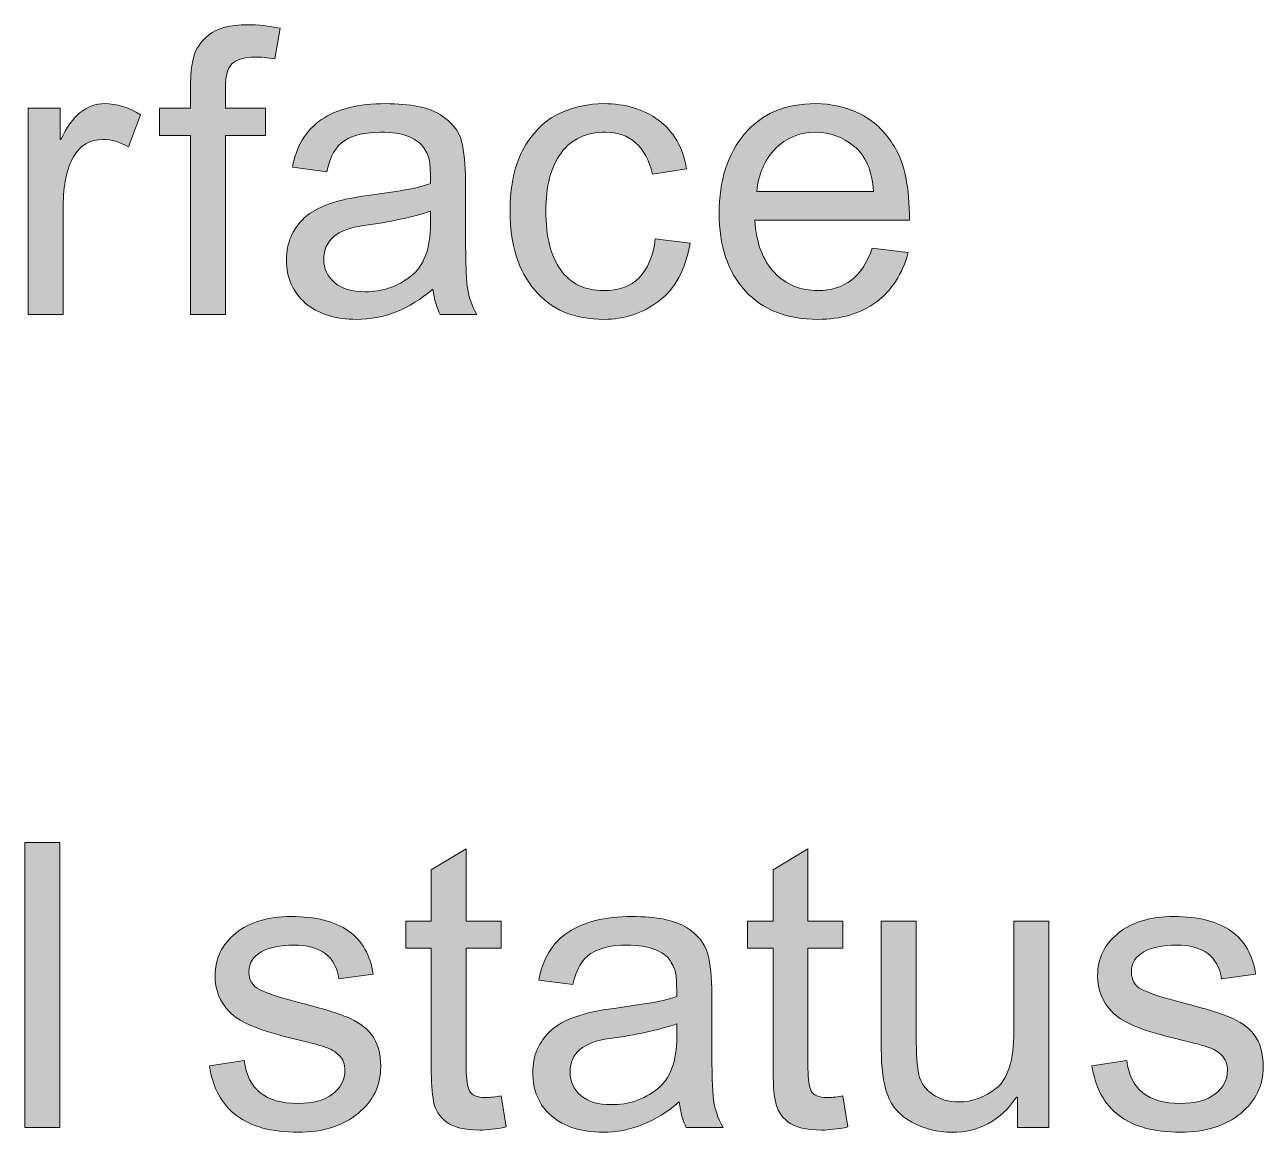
# Model space of a CAD drawing. Header units: inches. Extents: x -20 to 181, y -159 to -38.
# Drawn here: x 155.95 to 164.73, y -54.12 to -46.26 of the extents above; entities that cross this region are included whole.
import ezdxf

# ---------------------------------------------------------------- set-up
doc = ezdxf.new("R2010")
doc.units = ezdxf.units.IN
doc.header["$MEASUREMENT"] = 0
doc.layers.add('TEXT_GERMAN', color=7, linetype='Continuous')

# ---------------------------------------------------------------- blocks, each defined once
blk = doc.blocks.new('block 122')
at = {"layer": 'TEXT_GERMAN', "true_color": 0xffffff}
h = blk.add_hatch(color=7, dxfattribs=at)
h.dxf.hatch_style = 2
edge = h.paths.add_edge_path()
edge.add_spline(control_points=[(157.7588, -46.2866), (157.7588, -46.2866), (157.7216, -46.5043), (157.7216, -46.5043), (157.672, -46.4952), (157.6235, -46.4905), (157.5756, -46.4905), (157.516, -46.4905), (157.467, -46.5031), (157.4288, -46.5284), (157.3909, -46.5537), (157.3716, -46.6164), (157.3716, -46.7165), (157.3716, -46.7165), (157.3716, -46.8543), (157.3716, -46.8543), (157.3716, -46.8543), (157.6541, -46.8543), (157.6541, -46.8543), (157.6541, -46.8543), (157.6541, -47.0459), (157.6541, -47.0459), (157.6541, -47.0459), (157.3716, -47.0459), (157.3716, -47.0459), (157.3716, -47.0459), (157.3716, -48.3164), (157.3716, -48.3164), (157.3716, -48.3164), (157.1236, -48.3164), (157.1236, -48.3164), (157.1236, -48.3164), (157.1236, -47.0459), (157.1236, -47.0459), (157.1236, -47.0459), (156.9031, -47.0459), (156.9031, -47.0459), (156.9031, -47.0459), (156.9031, -46.8543), (156.9031, -46.8543), (156.9031, -46.8543), (157.1236, -46.8543), (157.1236, -46.8543), (157.1236, -46.8543), (157.1236, -46.6959), (157.1236, -46.6959), (157.1236, -46.6223), (157.1305, -46.5558), (157.1442, -46.496), (157.158, -46.4363), (157.1945, -46.3824), (157.2538, -46.3341), (157.3131, -46.2859), (157.4043, -46.2618), (157.5273, -46.2618), (157.6011, -46.2618), (157.6782, -46.27), (157.7588, -46.2866)], knot_values=[0, 0, 0, 0, 1, 1, 1, 2, 2, 2, 3, 3, 3, 4, 4, 4, 5, 5, 5, 6, 6, 6, 7, 7, 7, 8, 8, 8, 9, 9, 9, 10, 10, 10, 11, 11, 11, 12, 12, 12, 13, 13, 13, 14, 14, 14, 15, 15, 15, 16, 16, 16, 17, 17, 17, 18, 18, 18, 19, 19, 19, 19], degree=3, periodic=1)
h = blk.add_hatch(color=7, dxfattribs=at)
h.dxf.hatch_style = 2
edge = h.paths.add_edge_path()
edge.add_spline(control_points=[(156.7701, -46.8998), (156.7701, -46.8998), (156.6847, -47.1286), (156.6847, -47.1286), (156.6233, -47.0927), (156.5631, -47.0748), (156.5041, -47.0748), (156.4115, -47.0748), (156.3412, -47.1163), (156.2933, -47.1995), (156.2458, -47.2827), (156.2216, -47.3992), (156.2216, -47.5489), (156.2216, -47.5489), (156.2216, -48.3164), (156.2216, -48.3164), (156.2216, -48.3164), (155.9736, -48.3164), (155.9736, -48.3164), (155.9736, -48.3164), (155.9736, -46.8543), (155.9736, -46.8543), (155.9736, -46.8543), (156.1996, -46.8543), (156.1996, -46.8543), (156.1996, -46.8543), (156.1996, -47.0748), (156.1996, -47.0748), (156.1996, -47.0748), (156.2051, -47.0748), (156.2051, -47.0748), (156.2843, -46.9058), (156.3877, -46.8213), (156.5152, -46.8213), (156.5999, -46.8213), (156.6847, -46.8474), (156.7701, -46.8998)], knot_values=[0, 0, 0, 0, 1, 1, 1, 2, 2, 2, 3, 3, 3, 4, 4, 4, 5, 5, 5, 6, 6, 6, 7, 7, 7, 8, 8, 8, 9, 9, 9, 10, 10, 10, 11, 11, 11, 12, 12, 12, 12], degree=3, periodic=1)
h = blk.add_hatch(color=7, dxfattribs=at)
h.dxf.hatch_style = 2
edge = h.paths.add_edge_path()
edge.add_spline(control_points=[(159.1531, -48.3164), (159.1531, -48.3164), (158.8926, -48.3164), (158.8926, -48.3164), (158.8689, -48.2704), (158.852, -48.2103), (158.8416, -48.1359), (158.6756, -48.2792), (158.4958, -48.3509), (158.3028, -48.3509), (158.1485, -48.3509), (158.0269, -48.3123), (157.9376, -48.2351), (157.8488, -48.158), (157.804, -48.056), (157.804, -47.9292), (157.804, -47.8079), (157.847, -47.708), (157.9328, -47.6295), (158.019, -47.5509), (158.1678, -47.4987), (158.38, -47.4731), (158.38, -47.4731), (158.6115, -47.4386), (158.6115, -47.4386), (158.698, -47.4248), (158.7693, -47.4078), (158.8251, -47.3876), (158.8251, -47.3132), (158.823, -47.2607), (158.8182, -47.2298), (158.8137, -47.199), (158.8003, -47.1671), (158.7776, -47.1341), (158.7552, -47.101), (158.719, -47.0743), (158.6694, -47.0541), (158.6198, -47.034), (158.5533, -47.0238), (158.4696, -47.0238), (158.3631, -47.0238), (158.2787, -47.0436), (158.2167, -47.0831), (158.1547, -47.1225), (158.1123, -47.1961), (158.0892, -47.3036), (158.0892, -47.3036), (157.8467, -47.2719), (157.8467, -47.2719), (157.8736, -47.1222), (157.9418, -47.0095), (158.052, -46.9343), (158.1623, -46.859), (158.3139, -46.8213), (158.5068, -46.8213), (158.6825, -46.8213), (158.8113, -46.8473), (158.8933, -46.8991), (158.9757, -46.951), (159.0263, -47.0137), (159.0449, -47.0872), (159.0638, -47.1608), (159.0731, -47.2553), (159.0731, -47.3711), (159.0731, -47.3711), (159.0731, -47.7046), (159.0731, -47.7046), (159.0731, -47.9077), (159.0773, -48.0438), (159.0849, -48.1132), (159.0928, -48.1826), (159.1155, -48.2503), (159.1531, -48.3164)], knot_values=[0, 0, 0, 0, 1, 1, 1, 2, 2, 2, 3, 3, 3, 4, 4, 4, 5, 5, 5, 6, 6, 6, 7, 7, 7, 8, 8, 8, 9, 9, 9, 10, 10, 10, 11, 11, 11, 12, 12, 12, 13, 13, 13, 14, 14, 14, 15, 15, 15, 16, 16, 16, 17, 17, 17, 18, 18, 18, 19, 19, 19, 20, 20, 20, 21, 21, 21, 22, 22, 22, 23, 23, 23, 24, 24, 24, 24], degree=3, periodic=1)
edge = h.paths.add_edge_path()
edge.add_spline(control_points=[(158.8251, -47.6729), (158.8251, -47.6729), (158.8251, -47.5833), (158.8251, -47.5833), (158.6956, -47.6266), (158.5371, -47.6607), (158.3497, -47.686), (158.1623, -47.7113), (158.0686, -47.7905), (158.0686, -47.9237), (158.0686, -47.9907), (158.0941, -48.0462), (158.1444, -48.0897), (158.195, -48.1333), (158.2677, -48.1552), (158.3621, -48.1552), (158.4844, -48.1552), (158.5922, -48.1187), (158.6852, -48.0456), (158.7786, -47.9726), (158.8251, -47.8484), (158.8251, -47.6729)], knot_values=[0, 0, 0, 0, 1, 1, 1, 2, 2, 2, 3, 3, 3, 4, 4, 4, 5, 5, 5, 6, 6, 6, 7, 7, 7, 7], degree=3, periodic=1)
h = blk.add_hatch(color=7, dxfattribs=at)
h.dxf.hatch_style = 2
edge = h.paths.add_edge_path()
edge.add_spline(control_points=[(160.6651, -47.8107), (160.6331, -47.9972), (160.5597, -48.1338), (160.4446, -48.2207), (160.3299, -48.3075), (160.2, -48.3509), (160.0547, -48.3509), (159.8424, -48.3509), (159.6785, -48.2813), (159.5627, -48.1421), (159.4469, -48.0029), (159.3891, -47.8184), (159.3891, -47.5888), (159.3891, -47.3987), (159.4225, -47.2464), (159.489, -47.132), (159.5558, -47.0176), (159.6392, -46.9372), (159.7391, -46.8909), (159.8393, -46.8445), (159.9444, -46.8213), (160.0547, -46.8213), (160.2056, -46.8213), (160.3344, -46.8604), (160.4412, -46.9384), (160.5483, -47.0164), (160.6141, -47.1313), (160.6389, -47.2829), (160.6389, -47.2829), (160.3992, -47.3201), (160.3992, -47.3201), (160.3744, -47.2218), (160.3344, -47.1479), (160.2786, -47.0982), (160.2231, -47.0486), (160.1522, -47.0238), (160.0657, -47.0238), (159.9272, -47.0238), (159.8218, -47.0729), (159.7501, -47.1713), (159.6785, -47.2696), (159.6426, -47.4069), (159.6426, -47.5833), (159.6426, -47.7633), (159.6778, -47.9023), (159.748, -48.0002), (159.8183, -48.098), (159.9196, -48.1469), (160.0519, -48.1469), (160.1587, -48.1469), (160.2424, -48.1164), (160.3034, -48.0553), (160.3647, -47.9941), (160.403, -47.9025), (160.4185, -47.7804), (160.4185, -47.7804), (160.6651, -47.8107), (160.6651, -47.8107)], knot_values=[0, 0, 0, 0, 1, 1, 1, 2, 2, 2, 3, 3, 3, 4, 4, 4, 5, 5, 5, 6, 6, 6, 7, 7, 7, 8, 8, 8, 9, 9, 9, 10, 10, 10, 11, 11, 11, 12, 12, 12, 13, 13, 13, 14, 14, 14, 15, 15, 15, 16, 16, 16, 17, 17, 17, 18, 18, 18, 19, 19, 19, 19], degree=3, periodic=1)
h = blk.add_hatch(color=7, dxfattribs=at)
h.dxf.hatch_style = 2
edge = h.paths.add_edge_path()
edge.add_spline(control_points=[(162.2199, -47.6481), (162.2199, -47.6481), (161.1244, -47.6481), (161.1244, -47.6481), (161.1344, -47.8098), (161.1805, -47.9333), (161.2629, -48.0188), (161.3452, -48.1042), (161.4479, -48.1469), (161.5708, -48.1469), (161.6656, -48.1469), (161.7448, -48.122), (161.8092, -48.0718), (161.8737, -48.0217), (161.9226, -47.9463), (161.9567, -47.8451), (161.9567, -47.8451), (162.2116, -47.8768), (162.2116, -47.8768), (162.1703, -48.0293), (162.0945, -48.1464), (161.9843, -48.2282), (161.874, -48.3101), (161.7362, -48.3509), (161.5708, -48.3509), (161.3514, -48.3509), (161.1798, -48.2835), (161.0561, -48.149), (160.9325, -48.0145), (160.8708, -47.8305), (160.8708, -47.5971), (160.8708, -47.3664), (160.9307, -47.1795), (161.0506, -47.0362), (161.1705, -46.8929), (161.3393, -46.8213), (161.5571, -46.8213), (161.6635, -46.8213), (161.7662, -46.8447), (161.8651, -46.8915), (161.9639, -46.9384), (162.0476, -47.0181), (162.1165, -47.1306), (162.1854, -47.2431), (162.2199, -47.4157), (162.2199, -47.6481)], knot_values=[0, 0, 0, 0, 1, 1, 1, 2, 2, 2, 3, 3, 3, 4, 4, 4, 5, 5, 5, 6, 6, 6, 7, 7, 7, 8, 8, 8, 9, 9, 9, 10, 10, 10, 11, 11, 11, 12, 12, 12, 13, 13, 13, 14, 14, 14, 15, 15, 15, 15], degree=3, periodic=1)
edge = h.paths.add_edge_path()
edge.add_spline(control_points=[(161.965, -47.4441), (161.955, -47.2953), (161.9088, -47.188), (161.8265, -47.1224), (161.7441, -47.0567), (161.6546, -47.0238), (161.5571, -47.0238), (161.4403, -47.0238), (161.3445, -47.0629), (161.2691, -47.141), (161.1936, -47.219), (161.1502, -47.3201), (161.1381, -47.4441), (161.1381, -47.4441), (161.965, -47.4441), (161.965, -47.4441)], knot_values=[0, 0, 0, 0, 1, 1, 1, 2, 2, 2, 3, 3, 3, 4, 4, 4, 5, 5, 5, 5], degree=3, periodic=1)
at = {"layer": 'TEXT_GERMAN', "lineweight": 0}
for points, knots in [([(157.7588, -46.2866), (157.7588, -46.2866), (157.7216, -46.5043), (157.7216, -46.5043), (157.672, -46.4952), (157.6235, -46.4905), (157.5756, -46.4905), (157.516, -46.4905), (157.467, -46.5031), (157.4288, -46.5284), (157.3909, -46.5537), (157.3716, -46.6164), (157.3716, -46.7165), (157.3716, -46.7165), (157.3716, -46.8543), (157.3716, -46.8543), (157.3716, -46.8543), (157.6541, -46.8543), (157.6541, -46.8543), (157.6541, -46.8543), (157.6541, -47.0459), (157.6541, -47.0459), (157.6541, -47.0459), (157.3716, -47.0459), (157.3716, -47.0459), (157.3716, -47.0459), (157.3716, -48.3164), (157.3716, -48.3164), (157.3716, -48.3164), (157.1236, -48.3164), (157.1236, -48.3164), (157.1236, -48.3164), (157.1236, -47.0459), (157.1236, -47.0459), (157.1236, -47.0459), (156.9031, -47.0459), (156.9031, -47.0459), (156.9031, -47.0459), (156.9031, -46.8543), (156.9031, -46.8543), (156.9031, -46.8543), (157.1236, -46.8543), (157.1236, -46.8543), (157.1236, -46.8543), (157.1236, -46.6959), (157.1236, -46.6959), (157.1236, -46.6223), (157.1305, -46.5558), (157.1442, -46.496), (157.158, -46.4363), (157.1945, -46.3824), (157.2538, -46.3341), (157.3131, -46.2859), (157.4043, -46.2618), (157.5273, -46.2618), (157.6011, -46.2618), (157.6782, -46.27), (157.7588, -46.2866)], [0, 0, 0, 0, 1, 1, 1, 2, 2, 2, 3, 3, 3, 4, 4, 4, 5, 5, 5, 6, 6, 6, 7, 7, 7, 8, 8, 8, 9, 9, 9, 10, 10, 10, 11, 11, 11, 12, 12, 12, 13, 13, 13, 14, 14, 14, 15, 15, 15, 16, 16, 16, 17, 17, 17, 18, 18, 18, 19, 19, 19, 19]), ([(156.7701, -46.8998), (156.7701, -46.8998), (156.6847, -47.1286), (156.6847, -47.1286), (156.6233, -47.0927), (156.5631, -47.0748), (156.5041, -47.0748), (156.4115, -47.0748), (156.3412, -47.1163), (156.2933, -47.1995), (156.2458, -47.2827), (156.2216, -47.3992), (156.2216, -47.5489), (156.2216, -47.5489), (156.2216, -48.3164), (156.2216, -48.3164), (156.2216, -48.3164), (155.9736, -48.3164), (155.9736, -48.3164), (155.9736, -48.3164), (155.9736, -46.8543), (155.9736, -46.8543), (155.9736, -46.8543), (156.1996, -46.8543), (156.1996, -46.8543), (156.1996, -46.8543), (156.1996, -47.0748), (156.1996, -47.0748), (156.1996, -47.0748), (156.2051, -47.0748), (156.2051, -47.0748), (156.2843, -46.9058), (156.3877, -46.8213), (156.5152, -46.8213), (156.5999, -46.8213), (156.6847, -46.8474), (156.7701, -46.8998)], [0, 0, 0, 0, 1, 1, 1, 2, 2, 2, 3, 3, 3, 4, 4, 4, 5, 5, 5, 6, 6, 6, 7, 7, 7, 8, 8, 8, 9, 9, 9, 10, 10, 10, 11, 11, 11, 12, 12, 12, 12]), ([(159.1531, -48.3164), (159.1531, -48.3164), (158.8926, -48.3164), (158.8926, -48.3164), (158.8689, -48.2704), (158.852, -48.2103), (158.8416, -48.1359), (158.6756, -48.2792), (158.4958, -48.3509), (158.3028, -48.3509), (158.1485, -48.3509), (158.0269, -48.3123), (157.9376, -48.2351), (157.8488, -48.158), (157.804, -48.056), (157.804, -47.9292), (157.804, -47.8079), (157.847, -47.708), (157.9328, -47.6295), (158.019, -47.5509), (158.1678, -47.4987), (158.38, -47.4731), (158.38, -47.4731), (158.6115, -47.4386), (158.6115, -47.4386), (158.698, -47.4248), (158.7693, -47.4078), (158.8251, -47.3876), (158.8251, -47.3132), (158.823, -47.2607), (158.8182, -47.2298), (158.8137, -47.199), (158.8003, -47.1671), (158.7776, -47.1341), (158.7552, -47.101), (158.719, -47.0743), (158.6694, -47.0541), (158.6198, -47.034), (158.5533, -47.0238), (158.4696, -47.0238), (158.3631, -47.0238), (158.2787, -47.0436), (158.2167, -47.0831), (158.1547, -47.1225), (158.1123, -47.1961), (158.0892, -47.3036), (158.0892, -47.3036), (157.8467, -47.2719), (157.8467, -47.2719), (157.8736, -47.1222), (157.9418, -47.0095), (158.052, -46.9343), (158.1623, -46.859), (158.3139, -46.8213), (158.5068, -46.8213), (158.6825, -46.8213), (158.8113, -46.8473), (158.8933, -46.8991), (158.9757, -46.951), (159.0263, -47.0137), (159.0449, -47.0872), (159.0638, -47.1608), (159.0731, -47.2553), (159.0731, -47.3711), (159.0731, -47.3711), (159.0731, -47.7046), (159.0731, -47.7046), (159.0731, -47.9077), (159.0773, -48.0438), (159.0849, -48.1132), (159.0928, -48.1826), (159.1155, -48.2503), (159.1531, -48.3164)], [0, 0, 0, 0, 1, 1, 1, 2, 2, 2, 3, 3, 3, 4, 4, 4, 5, 5, 5, 6, 6, 6, 7, 7, 7, 8, 8, 8, 9, 9, 9, 10, 10, 10, 11, 11, 11, 12, 12, 12, 13, 13, 13, 14, 14, 14, 15, 15, 15, 16, 16, 16, 17, 17, 17, 18, 18, 18, 19, 19, 19, 20, 20, 20, 21, 21, 21, 22, 22, 22, 23, 23, 23, 24, 24, 24, 24]), ([(160.6651, -47.8107), (160.6331, -47.9972), (160.5597, -48.1338), (160.4446, -48.2207), (160.3299, -48.3075), (160.2, -48.3509), (160.0547, -48.3509), (159.8424, -48.3509), (159.6785, -48.2813), (159.5627, -48.1421), (159.4469, -48.0029), (159.3891, -47.8184), (159.3891, -47.5888), (159.3891, -47.3987), (159.4225, -47.2464), (159.489, -47.132), (159.5558, -47.0176), (159.6392, -46.9372), (159.7391, -46.8909), (159.8393, -46.8445), (159.9444, -46.8213), (160.0547, -46.8213), (160.2056, -46.8213), (160.3344, -46.8604), (160.4412, -46.9384), (160.5483, -47.0164), (160.6141, -47.1313), (160.6389, -47.2829), (160.6389, -47.2829), (160.3992, -47.3201), (160.3992, -47.3201), (160.3744, -47.2218), (160.3344, -47.1479), (160.2786, -47.0982), (160.2231, -47.0486), (160.1522, -47.0238), (160.0657, -47.0238), (159.9272, -47.0238), (159.8218, -47.0729), (159.7501, -47.1713), (159.6785, -47.2696), (159.6426, -47.4069), (159.6426, -47.5833), (159.6426, -47.7633), (159.6778, -47.9023), (159.748, -48.0002), (159.8183, -48.098), (159.9196, -48.1469), (160.0519, -48.1469), (160.1587, -48.1469), (160.2424, -48.1164), (160.3034, -48.0553), (160.3647, -47.9941), (160.403, -47.9025), (160.4185, -47.7804), (160.4185, -47.7804), (160.6651, -47.8107), (160.6651, -47.8107)], [0, 0, 0, 0, 1, 1, 1, 2, 2, 2, 3, 3, 3, 4, 4, 4, 5, 5, 5, 6, 6, 6, 7, 7, 7, 8, 8, 8, 9, 9, 9, 10, 10, 10, 11, 11, 11, 12, 12, 12, 13, 13, 13, 14, 14, 14, 15, 15, 15, 16, 16, 16, 17, 17, 17, 18, 18, 18, 19, 19, 19, 19]), ([(162.2199, -47.6481), (162.2199, -47.6481), (161.1244, -47.6481), (161.1244, -47.6481), (161.1344, -47.8098), (161.1805, -47.9333), (161.2629, -48.0188), (161.3452, -48.1042), (161.4479, -48.1469), (161.5708, -48.1469), (161.6656, -48.1469), (161.7448, -48.122), (161.8092, -48.0718), (161.8737, -48.0217), (161.9226, -47.9463), (161.9567, -47.8451), (161.9567, -47.8451), (162.2116, -47.8768), (162.2116, -47.8768), (162.1703, -48.0293), (162.0945, -48.1464), (161.9843, -48.2282), (161.874, -48.3101), (161.7362, -48.3509), (161.5708, -48.3509), (161.3514, -48.3509), (161.1798, -48.2835), (161.0561, -48.149), (160.9325, -48.0145), (160.8708, -47.8305), (160.8708, -47.5971), (160.8708, -47.3664), (160.9307, -47.1795), (161.0506, -47.0362), (161.1705, -46.8929), (161.3393, -46.8213), (161.5571, -46.8213), (161.6635, -46.8213), (161.7662, -46.8447), (161.8651, -46.8915), (161.9639, -46.9384), (162.0476, -47.0181), (162.1165, -47.1306), (162.1854, -47.2431), (162.2199, -47.4157), (162.2199, -47.6481)], [0, 0, 0, 0, 1, 1, 1, 2, 2, 2, 3, 3, 3, 4, 4, 4, 5, 5, 5, 6, 6, 6, 7, 7, 7, 8, 8, 8, 9, 9, 9, 10, 10, 10, 11, 11, 11, 12, 12, 12, 13, 13, 13, 14, 14, 14, 15, 15, 15, 15]), ([(161.965, -47.4441), (161.955, -47.2953), (161.9088, -47.188), (161.8265, -47.1224), (161.7441, -47.0567), (161.6546, -47.0238), (161.5571, -47.0238), (161.4403, -47.0238), (161.3445, -47.0629), (161.2691, -47.141), (161.1936, -47.219), (161.1502, -47.3201), (161.1381, -47.4441), (161.1381, -47.4441), (161.965, -47.4441), (161.965, -47.4441)], [0, 0, 0, 0, 1, 1, 1, 2, 2, 2, 3, 3, 3, 4, 4, 4, 5, 5, 5, 5]), ([(158.8251, -47.6729), (158.8251, -47.6729), (158.8251, -47.5833), (158.8251, -47.5833), (158.6956, -47.6266), (158.5371, -47.6607), (158.3497, -47.686), (158.1623, -47.7113), (158.0686, -47.7905), (158.0686, -47.9237), (158.0686, -47.9907), (158.0941, -48.0462), (158.1444, -48.0897), (158.195, -48.1333), (158.2677, -48.1552), (158.3621, -48.1552), (158.4844, -48.1552), (158.5922, -48.1187), (158.6852, -48.0456), (158.7786, -47.9726), (158.8251, -47.8484), (158.8251, -47.6729)], [0, 0, 0, 0, 1, 1, 1, 2, 2, 2, 3, 3, 3, 4, 4, 4, 5, 5, 5, 6, 6, 6, 7, 7, 7, 7])]:
    blk.add_open_spline(points, degree=3, knots=knots, dxfattribs=at)
blk = doc.blocks.new('block 123')
at = {"layer": 'TEXT_GERMAN', "true_color": 0xffffff}
h = blk.add_hatch(color=7, dxfattribs=at)
h.dxf.hatch_style = 2
h.paths.add_polyline_path([(156.1968, -54.0808), (155.9488, -54.0808), (155.9488, -52.0606), (156.1968, -52.0606)])
h = blk.add_hatch(color=7, dxfattribs=at)
h.dxf.hatch_style = 2
edge = h.paths.add_edge_path()
edge.add_spline(control_points=[(159.3608, -54.078), (159.2874, -54.0926), (159.2254, -54.1001), (159.1748, -54.1001), (159.0663, -54.1001), (158.9874, -54.0809), (158.9378, -54.0429), (158.8881, -54.0048), (158.8578, -53.9562), (158.8468, -53.8975), (158.8358, -53.8387), (158.8303, -53.7569), (158.8303, -53.6522), (158.8303, -53.6522), (158.8303, -52.8102), (158.8303, -52.8102), (158.8303, -52.8102), (158.6497, -52.8102), (158.6497, -52.8102), (158.6497, -52.8102), (158.6497, -52.6187), (158.6497, -52.6187), (158.6497, -52.6187), (158.8303, -52.6187), (158.8303, -52.6187), (158.8303, -52.6187), (158.8303, -52.2549), (158.8303, -52.2549), (158.8303, -52.2549), (159.0783, -52.1047), (159.0783, -52.1047), (159.0783, -52.1047), (159.0783, -52.6187), (159.0783, -52.6187), (159.0783, -52.6187), (159.3264, -52.6187), (159.3264, -52.6187), (159.3264, -52.6187), (159.3264, -52.8102), (159.3264, -52.8102), (159.3264, -52.8102), (159.0783, -52.8102), (159.0783, -52.8102), (159.0783, -52.8102), (159.0783, -53.666), (159.0783, -53.666), (159.0783, -53.7395), (159.0859, -53.7915), (159.1011, -53.8224), (159.1162, -53.8532), (159.1545, -53.8685), (159.2161, -53.8685), (159.252, -53.8685), (159.2888, -53.8649), (159.3264, -53.8575), (159.3264, -53.8575), (159.3608, -54.078), (159.3608, -54.078)], knot_values=[0, 0, 0, 0, 1, 1, 1, 2, 2, 2, 3, 3, 3, 4, 4, 4, 5, 5, 5, 6, 6, 6, 7, 7, 7, 8, 8, 8, 9, 9, 9, 10, 10, 10, 11, 11, 11, 12, 12, 12, 13, 13, 13, 14, 14, 14, 15, 15, 15, 16, 16, 16, 17, 17, 17, 18, 18, 18, 19, 19, 19, 19], degree=3, periodic=1)
h = blk.add_hatch(color=7, dxfattribs=at)
h.dxf.hatch_style = 2
edge = h.paths.add_edge_path()
edge.add_spline(control_points=[(161.7834, -54.078), (161.71, -54.0926), (161.648, -54.1001), (161.5974, -54.1001), (161.4889, -54.1001), (161.41, -54.0809), (161.3603, -54.0429), (161.3107, -54.0048), (161.2804, -53.9562), (161.2694, -53.8975), (161.2584, -53.8387), (161.2529, -53.7569), (161.2529, -53.6522), (161.2529, -53.6522), (161.2529, -52.8102), (161.2529, -52.8102), (161.2529, -52.8102), (161.0723, -52.8102), (161.0723, -52.8102), (161.0723, -52.8102), (161.0723, -52.6187), (161.0723, -52.6187), (161.0723, -52.6187), (161.2529, -52.6187), (161.2529, -52.6187), (161.2529, -52.6187), (161.2529, -52.2549), (161.2529, -52.2549), (161.2529, -52.2549), (161.5009, -52.1047), (161.5009, -52.1047), (161.5009, -52.1047), (161.5009, -52.6187), (161.5009, -52.6187), (161.5009, -52.6187), (161.749, -52.6187), (161.749, -52.6187), (161.749, -52.6187), (161.749, -52.8102), (161.749, -52.8102), (161.749, -52.8102), (161.5009, -52.8102), (161.5009, -52.8102), (161.5009, -52.8102), (161.5009, -53.666), (161.5009, -53.666), (161.5009, -53.7395), (161.5085, -53.7915), (161.5236, -53.8224), (161.5388, -53.8532), (161.577, -53.8685), (161.6387, -53.8685), (161.6745, -53.8685), (161.7114, -53.8649), (161.749, -53.8575), (161.749, -53.8575), (161.7834, -54.078), (161.7834, -54.078)], knot_values=[0, 0, 0, 0, 1, 1, 1, 2, 2, 2, 3, 3, 3, 4, 4, 4, 5, 5, 5, 6, 6, 6, 7, 7, 7, 8, 8, 8, 9, 9, 9, 10, 10, 10, 11, 11, 11, 12, 12, 12, 13, 13, 13, 14, 14, 14, 15, 15, 15, 16, 16, 16, 17, 17, 17, 18, 18, 18, 19, 19, 19, 19], degree=3, periodic=1)
h = blk.add_hatch(color=7, dxfattribs=at)
h.dxf.hatch_style = 2
edge = h.paths.add_edge_path()
edge.add_spline(control_points=[(158.1757, -53.0279), (158.1647, -52.948), (158.1323, -52.8881), (158.0786, -52.8481), (158.0248, -52.8081), (157.9504, -52.7882), (157.8546, -52.7882), (157.7602, -52.7882), (157.6837, -52.8042), (157.6252, -52.8364), (157.567, -52.8686), (157.5377, -52.9155), (157.5377, -52.977), (157.5377, -53.0348), (157.5611, -53.0762), (157.6073, -53.101), (157.6538, -53.1258), (157.7454, -53.1561), (157.8822, -53.1919), (158.0365, -53.2314), (158.1523, -53.2663), (158.2288, -53.2967), (158.3056, -53.327), (158.3652, -53.3695), (158.4079, -53.4241), (158.4506, -53.4787), (158.472, -53.5549), (158.472, -53.6522), (158.472, -53.7826), (158.4189, -53.8925), (158.3121, -53.9815), (158.2057, -54.0706), (158.0634, -54.1152), (157.8849, -54.1152), (157.6996, -54.1152), (157.5546, -54.0759), (157.4502, -53.9974), (157.3461, -53.9188), (157.282, -53.801), (157.2579, -53.6439), (157.2579, -53.6439), (157.5046, -53.6067), (157.5046, -53.6067), (157.5177, -53.7087), (157.5556, -53.785), (157.6183, -53.8355), (157.6813, -53.8859), (157.7692, -53.9113), (157.8822, -53.9113), (157.9907, -53.9113), (158.0737, -53.8885), (158.1316, -53.8431), (158.1895, -53.7976), (158.2184, -53.7423), (158.2184, -53.677), (158.2184, -53.6329), (158.2053, -53.5976), (158.1785, -53.5709), (158.1519, -53.5442), (158.1185, -53.5242), (158.0786, -53.5109), (158.0386, -53.4977), (157.949, -53.4739), (157.8091, -53.44), (157.6017, -53.3904), (157.4646, -53.3303), (157.3978, -53.2595), (157.3313, -53.1887), (157.2979, -53.1043), (157.2979, -53.0059), (157.2979, -52.8838), (157.3468, -52.7832), (157.444, -52.7041), (157.5415, -52.625), (157.6724, -52.5856), (157.8367, -52.5856), (158.0114, -52.5856), (158.1471, -52.6199), (158.2439, -52.6883), (158.3411, -52.7566), (158.3989, -52.859), (158.4182, -52.9949), (158.4182, -52.9949), (158.1757, -53.0279), (158.1757, -53.0279)], knot_values=[0, 0, 0, 0, 1, 1, 1, 2, 2, 2, 3, 3, 3, 4, 4, 4, 5, 5, 5, 6, 6, 6, 7, 7, 7, 8, 8, 8, 9, 9, 9, 10, 10, 10, 11, 11, 11, 12, 12, 12, 13, 13, 13, 14, 14, 14, 15, 15, 15, 16, 16, 16, 17, 17, 17, 18, 18, 18, 19, 19, 19, 20, 20, 20, 21, 21, 21, 22, 22, 22, 23, 23, 23, 24, 24, 24, 25, 25, 25, 26, 26, 26, 27, 27, 27, 28, 28, 28, 28], degree=3, periodic=1)
h = blk.add_hatch(color=7, dxfattribs=at)
h.dxf.hatch_style = 2
edge = h.paths.add_edge_path()
edge.add_spline(control_points=[(160.8987, -54.0808), (160.8987, -54.0808), (160.6383, -54.0808), (160.6383, -54.0808), (160.6145, -54.0348), (160.5973, -53.9747), (160.5873, -53.9002), (160.4209, -54.0436), (160.2414, -54.1152), (160.0485, -54.1152), (159.8941, -54.1152), (159.7725, -54.0766), (159.6833, -53.9995), (159.594, -53.9223), (159.5496, -53.8203), (159.5496, -53.6935), (159.5496, -53.5723), (159.5927, -53.4724), (159.6785, -53.3938), (159.7642, -53.3153), (159.9134, -53.2631), (160.1256, -53.2374), (160.1256, -53.2374), (160.3571, -53.203), (160.3571, -53.203), (160.4436, -53.1892), (160.5146, -53.1721), (160.5707, -53.152), (160.5707, -53.0776), (160.5683, -53.025), (160.5638, -52.9942), (160.5594, -52.9633), (160.5456, -52.9315), (160.5232, -52.8984), (160.5008, -52.8653), (160.4646, -52.8386), (160.415, -52.8185), (160.3654, -52.7983), (160.2989, -52.7882), (160.2152, -52.7882), (160.1087, -52.7882), (160.0243, -52.808), (159.9623, -52.8474), (159.9003, -52.8869), (159.8579, -52.9604), (159.8349, -53.0679), (159.8349, -53.0679), (159.5923, -53.0362), (159.5923, -53.0362), (159.6189, -52.8865), (159.6874, -52.7739), (159.7977, -52.6986), (159.9079, -52.6233), (160.0595, -52.5856), (160.2524, -52.5856), (160.4278, -52.5856), (160.5566, -52.6116), (160.6389, -52.6635), (160.7213, -52.7153), (160.7716, -52.778), (160.7905, -52.8516), (160.8095, -52.9251), (160.8188, -53.0197), (160.8188, -53.1354), (160.8188, -53.1354), (160.8188, -53.4689), (160.8188, -53.4689), (160.8188, -53.672), (160.8226, -53.8081), (160.8305, -53.8775), (160.8384, -53.9469), (160.8612, -54.0146), (160.8987, -54.0808)], knot_values=[0, 0, 0, 0, 1, 1, 1, 2, 2, 2, 3, 3, 3, 4, 4, 4, 5, 5, 5, 6, 6, 6, 7, 7, 7, 8, 8, 8, 9, 9, 9, 10, 10, 10, 11, 11, 11, 12, 12, 12, 13, 13, 13, 14, 14, 14, 15, 15, 15, 16, 16, 16, 17, 17, 17, 18, 18, 18, 19, 19, 19, 20, 20, 20, 21, 21, 21, 22, 22, 22, 23, 23, 23, 24, 24, 24, 24], degree=3, periodic=1)
edge = h.paths.add_edge_path()
edge.add_spline(control_points=[(160.5707, -53.4372), (160.5707, -53.4372), (160.5707, -53.3476), (160.5707, -53.3476), (160.4412, -53.3909), (160.2827, -53.425), (160.0953, -53.4503), (159.9079, -53.4756), (159.8142, -53.5549), (159.8142, -53.688), (159.8142, -53.755), (159.8393, -53.8105), (159.89, -53.8541), (159.9406, -53.8977), (160.013, -53.9195), (160.1077, -53.9195), (160.23, -53.9195), (160.3375, -53.883), (160.4309, -53.81), (160.5242, -53.7369), (160.5707, -53.6127), (160.5707, -53.4372)], knot_values=[0, 0, 0, 0, 1, 1, 1, 2, 2, 2, 3, 3, 3, 4, 4, 4, 5, 5, 5, 6, 6, 6, 7, 7, 7, 7], degree=3, periodic=1)
h = blk.add_hatch(color=7, dxfattribs=at)
h.dxf.hatch_style = 2
edge = h.paths.add_edge_path()
edge.add_spline(control_points=[(164.4317, -53.0279), (164.4206, -52.948), (164.3882, -52.8881), (164.3345, -52.8481), (164.2808, -52.8081), (164.206, -52.7882), (164.1106, -52.7882), (164.0158, -52.7882), (163.9393, -52.8042), (163.8811, -52.8364), (163.8226, -52.8686), (163.7936, -52.9155), (163.7936, -52.977), (163.7936, -53.0348), (163.8167, -53.0762), (163.8632, -53.101), (163.9094, -53.1258), (164.001, -53.1561), (164.1381, -53.1919), (164.2925, -53.2314), (164.4079, -53.2663), (164.4847, -53.2967), (164.5612, -53.327), (164.6211, -53.3695), (164.6639, -53.4241), (164.7066, -53.4787), (164.7279, -53.5549), (164.7279, -53.6522), (164.7279, -53.7826), (164.6745, -53.8925), (164.5681, -53.9815), (164.4613, -54.0706), (164.319, -54.1152), (164.1409, -54.1152), (163.9552, -54.1152), (163.8102, -54.0759), (163.7061, -53.9974), (163.6017, -53.9188), (163.5376, -53.801), (163.5139, -53.6439), (163.5139, -53.6439), (163.7605, -53.6067), (163.7605, -53.6067), (163.7733, -53.7087), (163.8112, -53.785), (163.8742, -53.8355), (163.9369, -53.8859), (164.0251, -53.9113), (164.1381, -53.9113), (164.2463, -53.9113), (164.3297, -53.8885), (164.3876, -53.8431), (164.4454, -53.7976), (164.4744, -53.7423), (164.4744, -53.677), (164.4744, -53.6329), (164.4609, -53.5976), (164.4344, -53.5709), (164.4075, -53.5442), (164.3745, -53.5242), (164.3345, -53.5109), (164.2945, -53.4977), (164.2046, -53.4739), (164.0651, -53.44), (163.8574, -53.3904), (163.7202, -53.3303), (163.6537, -53.2595), (163.5869, -53.1887), (163.5538, -53.1043), (163.5538, -53.0059), (163.5538, -52.8838), (163.6024, -52.7832), (163.6999, -52.7041), (163.7971, -52.625), (163.928, -52.5856), (164.0927, -52.5856), (164.267, -52.5856), (164.4027, -52.6199), (164.4999, -52.6883), (164.5967, -52.7566), (164.6549, -52.859), (164.6742, -52.9949), (164.6742, -52.9949), (164.4317, -53.0279), (164.4317, -53.0279)], knot_values=[0, 0, 0, 0, 1, 1, 1, 2, 2, 2, 3, 3, 3, 4, 4, 4, 5, 5, 5, 6, 6, 6, 7, 7, 7, 8, 8, 8, 9, 9, 9, 10, 10, 10, 11, 11, 11, 12, 12, 12, 13, 13, 13, 14, 14, 14, 15, 15, 15, 16, 16, 16, 17, 17, 17, 18, 18, 18, 19, 19, 19, 20, 20, 20, 21, 21, 21, 22, 22, 22, 23, 23, 23, 24, 24, 24, 25, 25, 25, 26, 26, 26, 27, 27, 27, 28, 28, 28, 28], degree=3, periodic=1)
h = blk.add_hatch(color=7, dxfattribs=at)
h.dxf.hatch_style = 2
edge = h.paths.add_edge_path()
edge.add_spline(control_points=[(163.208, -54.0808), (163.208, -54.0808), (162.9861, -54.0808), (162.9861, -54.0808), (162.9861, -54.0808), (162.9861, -53.8658), (162.9861, -53.8658), (162.9861, -53.8658), (162.9792, -53.8658), (162.9792, -53.8658), (162.8672, -54.032), (162.7143, -54.1152), (162.5203, -54.1152), (162.4183, -54.1152), (162.3239, -54.0916), (162.2371, -54.0442), (162.1503, -53.9969), (162.0924, -53.9318), (162.0635, -53.8486), (162.0346, -53.7654), (162.0201, -53.6577), (162.0201, -53.5254), (162.0201, -53.5254), (162.0201, -52.6187), (162.0201, -52.6187), (162.0201, -52.6187), (162.2681, -52.6187), (162.2681, -52.6187), (162.2681, -52.6187), (162.2681, -53.429), (162.2681, -53.429), (162.2681, -53.5585), (162.2743, -53.6513), (162.2867, -53.7073), (162.2991, -53.7633), (162.3315, -53.8095), (162.3839, -53.8458), (162.4363, -53.8822), (162.499, -53.9002), (162.5713, -53.9002), (162.665, -53.9002), (162.7532, -53.8679), (162.8359, -53.8031), (162.9186, -53.7383), (162.9599, -53.604), (162.9599, -53.4), (162.9599, -53.4), (162.9599, -52.6187), (162.9599, -52.6187), (162.9599, -52.6187), (163.208, -52.6187), (163.208, -52.6187), (163.208, -52.6187), (163.208, -54.0808), (163.208, -54.0808)], knot_values=[0, 0, 0, 0, 1, 1, 1, 2, 2, 2, 3, 3, 3, 4, 4, 4, 5, 5, 5, 6, 6, 6, 7, 7, 7, 8, 8, 8, 9, 9, 9, 10, 10, 10, 11, 11, 11, 12, 12, 12, 13, 13, 13, 14, 14, 14, 15, 15, 15, 16, 16, 16, 17, 17, 17, 18, 18, 18, 18], degree=3, periodic=1)
at = {"layer": 'TEXT_GERMAN', "lineweight": 0}
blk.add_lwpolyline([(156.1968, -54.0808), (155.9488, -54.0808), (155.9488, -52.0606), (156.1968, -52.0606), (156.1968, -54.0808)], dxfattribs=at)
for points, knots in [([(159.3608, -54.078), (159.2874, -54.0926), (159.2254, -54.1001), (159.1748, -54.1001), (159.0663, -54.1001), (158.9874, -54.0809), (158.9378, -54.0429), (158.8881, -54.0048), (158.8578, -53.9562), (158.8468, -53.8975), (158.8358, -53.8387), (158.8303, -53.7569), (158.8303, -53.6522), (158.8303, -53.6522), (158.8303, -52.8102), (158.8303, -52.8102), (158.8303, -52.8102), (158.6497, -52.8102), (158.6497, -52.8102), (158.6497, -52.8102), (158.6497, -52.6187), (158.6497, -52.6187), (158.6497, -52.6187), (158.8303, -52.6187), (158.8303, -52.6187), (158.8303, -52.6187), (158.8303, -52.2549), (158.8303, -52.2549), (158.8303, -52.2549), (159.0783, -52.1047), (159.0783, -52.1047), (159.0783, -52.1047), (159.0783, -52.6187), (159.0783, -52.6187), (159.0783, -52.6187), (159.3264, -52.6187), (159.3264, -52.6187), (159.3264, -52.6187), (159.3264, -52.8102), (159.3264, -52.8102), (159.3264, -52.8102), (159.0783, -52.8102), (159.0783, -52.8102), (159.0783, -52.8102), (159.0783, -53.666), (159.0783, -53.666), (159.0783, -53.7395), (159.0859, -53.7915), (159.1011, -53.8224), (159.1162, -53.8532), (159.1545, -53.8685), (159.2161, -53.8685), (159.252, -53.8685), (159.2888, -53.8649), (159.3264, -53.8575), (159.3264, -53.8575), (159.3608, -54.078), (159.3608, -54.078)], [0, 0, 0, 0, 1, 1, 1, 2, 2, 2, 3, 3, 3, 4, 4, 4, 5, 5, 5, 6, 6, 6, 7, 7, 7, 8, 8, 8, 9, 9, 9, 10, 10, 10, 11, 11, 11, 12, 12, 12, 13, 13, 13, 14, 14, 14, 15, 15, 15, 16, 16, 16, 17, 17, 17, 18, 18, 18, 19, 19, 19, 19]), ([(161.7834, -54.078), (161.71, -54.0926), (161.648, -54.1001), (161.5974, -54.1001), (161.4889, -54.1001), (161.41, -54.0809), (161.3603, -54.0429), (161.3107, -54.0048), (161.2804, -53.9562), (161.2694, -53.8975), (161.2584, -53.8387), (161.2529, -53.7569), (161.2529, -53.6522), (161.2529, -53.6522), (161.2529, -52.8102), (161.2529, -52.8102), (161.2529, -52.8102), (161.0723, -52.8102), (161.0723, -52.8102), (161.0723, -52.8102), (161.0723, -52.6187), (161.0723, -52.6187), (161.0723, -52.6187), (161.2529, -52.6187), (161.2529, -52.6187), (161.2529, -52.6187), (161.2529, -52.2549), (161.2529, -52.2549), (161.2529, -52.2549), (161.5009, -52.1047), (161.5009, -52.1047), (161.5009, -52.1047), (161.5009, -52.6187), (161.5009, -52.6187), (161.5009, -52.6187), (161.749, -52.6187), (161.749, -52.6187), (161.749, -52.6187), (161.749, -52.8102), (161.749, -52.8102), (161.749, -52.8102), (161.5009, -52.8102), (161.5009, -52.8102), (161.5009, -52.8102), (161.5009, -53.666), (161.5009, -53.666), (161.5009, -53.7395), (161.5085, -53.7915), (161.5236, -53.8224), (161.5388, -53.8532), (161.577, -53.8685), (161.6387, -53.8685), (161.6745, -53.8685), (161.7114, -53.8649), (161.749, -53.8575), (161.749, -53.8575), (161.7834, -54.078), (161.7834, -54.078)], [0, 0, 0, 0, 1, 1, 1, 2, 2, 2, 3, 3, 3, 4, 4, 4, 5, 5, 5, 6, 6, 6, 7, 7, 7, 8, 8, 8, 9, 9, 9, 10, 10, 10, 11, 11, 11, 12, 12, 12, 13, 13, 13, 14, 14, 14, 15, 15, 15, 16, 16, 16, 17, 17, 17, 18, 18, 18, 19, 19, 19, 19]), ([(158.1757, -53.0279), (158.1647, -52.948), (158.1323, -52.8881), (158.0786, -52.8481), (158.0248, -52.8081), (157.9504, -52.7882), (157.8546, -52.7882), (157.7602, -52.7882), (157.6837, -52.8042), (157.6252, -52.8364), (157.567, -52.8686), (157.5377, -52.9155), (157.5377, -52.977), (157.5377, -53.0348), (157.5611, -53.0762), (157.6073, -53.101), (157.6538, -53.1258), (157.7454, -53.1561), (157.8822, -53.1919), (158.0365, -53.2314), (158.1523, -53.2663), (158.2288, -53.2967), (158.3056, -53.327), (158.3652, -53.3695), (158.4079, -53.4241), (158.4506, -53.4787), (158.472, -53.5549), (158.472, -53.6522), (158.472, -53.7826), (158.4189, -53.8925), (158.3121, -53.9815), (158.2057, -54.0706), (158.0634, -54.1152), (157.8849, -54.1152), (157.6996, -54.1152), (157.5546, -54.0759), (157.4502, -53.9974), (157.3461, -53.9188), (157.282, -53.801), (157.2579, -53.6439), (157.2579, -53.6439), (157.5046, -53.6067), (157.5046, -53.6067), (157.5177, -53.7087), (157.5556, -53.785), (157.6183, -53.8355), (157.6813, -53.8859), (157.7692, -53.9113), (157.8822, -53.9113), (157.9907, -53.9113), (158.0737, -53.8885), (158.1316, -53.8431), (158.1895, -53.7976), (158.2184, -53.7423), (158.2184, -53.677), (158.2184, -53.6329), (158.2053, -53.5976), (158.1785, -53.5709), (158.1519, -53.5442), (158.1185, -53.5242), (158.0786, -53.5109), (158.0386, -53.4977), (157.949, -53.4739), (157.8091, -53.44), (157.6017, -53.3904), (157.4646, -53.3303), (157.3978, -53.2595), (157.3313, -53.1887), (157.2979, -53.1043), (157.2979, -53.0059), (157.2979, -52.8838), (157.3468, -52.7832), (157.444, -52.7041), (157.5415, -52.625), (157.6724, -52.5856), (157.8367, -52.5856), (158.0114, -52.5856), (158.1471, -52.6199), (158.2439, -52.6883), (158.3411, -52.7566), (158.3989, -52.859), (158.4182, -52.9949), (158.4182, -52.9949), (158.1757, -53.0279), (158.1757, -53.0279)], [0, 0, 0, 0, 1, 1, 1, 2, 2, 2, 3, 3, 3, 4, 4, 4, 5, 5, 5, 6, 6, 6, 7, 7, 7, 8, 8, 8, 9, 9, 9, 10, 10, 10, 11, 11, 11, 12, 12, 12, 13, 13, 13, 14, 14, 14, 15, 15, 15, 16, 16, 16, 17, 17, 17, 18, 18, 18, 19, 19, 19, 20, 20, 20, 21, 21, 21, 22, 22, 22, 23, 23, 23, 24, 24, 24, 25, 25, 25, 26, 26, 26, 27, 27, 27, 28, 28, 28, 28]), ([(160.8987, -54.0808), (160.8987, -54.0808), (160.6383, -54.0808), (160.6383, -54.0808), (160.6145, -54.0348), (160.5973, -53.9747), (160.5873, -53.9002), (160.4209, -54.0436), (160.2414, -54.1152), (160.0485, -54.1152), (159.8941, -54.1152), (159.7725, -54.0766), (159.6833, -53.9995), (159.594, -53.9223), (159.5496, -53.8203), (159.5496, -53.6935), (159.5496, -53.5723), (159.5927, -53.4724), (159.6785, -53.3938), (159.7642, -53.3153), (159.9134, -53.2631), (160.1256, -53.2374), (160.1256, -53.2374), (160.3571, -53.203), (160.3571, -53.203), (160.4436, -53.1892), (160.5146, -53.1721), (160.5707, -53.152), (160.5707, -53.0776), (160.5683, -53.025), (160.5638, -52.9942), (160.5594, -52.9633), (160.5456, -52.9315), (160.5232, -52.8984), (160.5008, -52.8653), (160.4646, -52.8386), (160.415, -52.8185), (160.3654, -52.7983), (160.2989, -52.7882), (160.2152, -52.7882), (160.1087, -52.7882), (160.0243, -52.808), (159.9623, -52.8474), (159.9003, -52.8869), (159.8579, -52.9604), (159.8349, -53.0679), (159.8349, -53.0679), (159.5923, -53.0362), (159.5923, -53.0362), (159.6189, -52.8865), (159.6874, -52.7739), (159.7977, -52.6986), (159.9079, -52.6233), (160.0595, -52.5856), (160.2524, -52.5856), (160.4278, -52.5856), (160.5566, -52.6116), (160.6389, -52.6635), (160.7213, -52.7153), (160.7716, -52.778), (160.7905, -52.8516), (160.8095, -52.9251), (160.8188, -53.0197), (160.8188, -53.1354), (160.8188, -53.1354), (160.8188, -53.4689), (160.8188, -53.4689), (160.8188, -53.672), (160.8226, -53.8081), (160.8305, -53.8775), (160.8384, -53.9469), (160.8612, -54.0146), (160.8987, -54.0808)], [0, 0, 0, 0, 1, 1, 1, 2, 2, 2, 3, 3, 3, 4, 4, 4, 5, 5, 5, 6, 6, 6, 7, 7, 7, 8, 8, 8, 9, 9, 9, 10, 10, 10, 11, 11, 11, 12, 12, 12, 13, 13, 13, 14, 14, 14, 15, 15, 15, 16, 16, 16, 17, 17, 17, 18, 18, 18, 19, 19, 19, 20, 20, 20, 21, 21, 21, 22, 22, 22, 23, 23, 23, 24, 24, 24, 24]), ([(164.4317, -53.0279), (164.4206, -52.948), (164.3882, -52.8881), (164.3345, -52.8481), (164.2808, -52.8081), (164.206, -52.7882), (164.1106, -52.7882), (164.0158, -52.7882), (163.9393, -52.8042), (163.8811, -52.8364), (163.8226, -52.8686), (163.7936, -52.9155), (163.7936, -52.977), (163.7936, -53.0348), (163.8167, -53.0762), (163.8632, -53.101), (163.9094, -53.1258), (164.001, -53.1561), (164.1381, -53.1919), (164.2925, -53.2314), (164.4079, -53.2663), (164.4847, -53.2967), (164.5612, -53.327), (164.6211, -53.3695), (164.6639, -53.4241), (164.7066, -53.4787), (164.7279, -53.5549), (164.7279, -53.6522), (164.7279, -53.7826), (164.6745, -53.8925), (164.5681, -53.9815), (164.4613, -54.0706), (164.319, -54.1152), (164.1409, -54.1152), (163.9552, -54.1152), (163.8102, -54.0759), (163.7061, -53.9974), (163.6017, -53.9188), (163.5376, -53.801), (163.5139, -53.6439), (163.5139, -53.6439), (163.7605, -53.6067), (163.7605, -53.6067), (163.7733, -53.7087), (163.8112, -53.785), (163.8742, -53.8355), (163.9369, -53.8859), (164.0251, -53.9113), (164.1381, -53.9113), (164.2463, -53.9113), (164.3297, -53.8885), (164.3876, -53.8431), (164.4454, -53.7976), (164.4744, -53.7423), (164.4744, -53.677), (164.4744, -53.6329), (164.4609, -53.5976), (164.4344, -53.5709), (164.4075, -53.5442), (164.3745, -53.5242), (164.3345, -53.5109), (164.2945, -53.4977), (164.2046, -53.4739), (164.0651, -53.44), (163.8574, -53.3904), (163.7202, -53.3303), (163.6537, -53.2595), (163.5869, -53.1887), (163.5538, -53.1043), (163.5538, -53.0059), (163.5538, -52.8838), (163.6024, -52.7832), (163.6999, -52.7041), (163.7971, -52.625), (163.928, -52.5856), (164.0927, -52.5856), (164.267, -52.5856), (164.4027, -52.6199), (164.4999, -52.6883), (164.5967, -52.7566), (164.6549, -52.859), (164.6742, -52.9949), (164.6742, -52.9949), (164.4317, -53.0279), (164.4317, -53.0279)], [0, 0, 0, 0, 1, 1, 1, 2, 2, 2, 3, 3, 3, 4, 4, 4, 5, 5, 5, 6, 6, 6, 7, 7, 7, 8, 8, 8, 9, 9, 9, 10, 10, 10, 11, 11, 11, 12, 12, 12, 13, 13, 13, 14, 14, 14, 15, 15, 15, 16, 16, 16, 17, 17, 17, 18, 18, 18, 19, 19, 19, 20, 20, 20, 21, 21, 21, 22, 22, 22, 23, 23, 23, 24, 24, 24, 25, 25, 25, 26, 26, 26, 27, 27, 27, 28, 28, 28, 28]), ([(163.208, -54.0808), (163.208, -54.0808), (162.9861, -54.0808), (162.9861, -54.0808), (162.9861, -54.0808), (162.9861, -53.8658), (162.9861, -53.8658), (162.9861, -53.8658), (162.9792, -53.8658), (162.9792, -53.8658), (162.8672, -54.032), (162.7143, -54.1152), (162.5203, -54.1152), (162.4183, -54.1152), (162.3239, -54.0916), (162.2371, -54.0442), (162.1503, -53.9969), (162.0924, -53.9318), (162.0635, -53.8486), (162.0346, -53.7654), (162.0201, -53.6577), (162.0201, -53.5254), (162.0201, -53.5254), (162.0201, -52.6187), (162.0201, -52.6187), (162.0201, -52.6187), (162.2681, -52.6187), (162.2681, -52.6187), (162.2681, -52.6187), (162.2681, -53.429), (162.2681, -53.429), (162.2681, -53.5585), (162.2743, -53.6513), (162.2867, -53.7073), (162.2991, -53.7633), (162.3315, -53.8095), (162.3839, -53.8458), (162.4363, -53.8822), (162.499, -53.9002), (162.5713, -53.9002), (162.665, -53.9002), (162.7532, -53.8679), (162.8359, -53.8031), (162.9186, -53.7383), (162.9599, -53.604), (162.9599, -53.4), (162.9599, -53.4), (162.9599, -52.6187), (162.9599, -52.6187), (162.9599, -52.6187), (163.208, -52.6187), (163.208, -52.6187), (163.208, -52.6187), (163.208, -54.0808), (163.208, -54.0808)], [0, 0, 0, 0, 1, 1, 1, 2, 2, 2, 3, 3, 3, 4, 4, 4, 5, 5, 5, 6, 6, 6, 7, 7, 7, 8, 8, 8, 9, 9, 9, 10, 10, 10, 11, 11, 11, 12, 12, 12, 13, 13, 13, 14, 14, 14, 15, 15, 15, 16, 16, 16, 17, 17, 17, 18, 18, 18, 18]), ([(160.5707, -53.4372), (160.5707, -53.4372), (160.5707, -53.3476), (160.5707, -53.3476), (160.4412, -53.3909), (160.2827, -53.425), (160.0953, -53.4503), (159.9079, -53.4756), (159.8142, -53.5549), (159.8142, -53.688), (159.8142, -53.755), (159.8393, -53.8105), (159.89, -53.8541), (159.9406, -53.8977), (160.013, -53.9195), (160.1077, -53.9195), (160.23, -53.9195), (160.3375, -53.883), (160.4309, -53.81), (160.5242, -53.7369), (160.5707, -53.6127), (160.5707, -53.4372)], [0, 0, 0, 0, 1, 1, 1, 2, 2, 2, 3, 3, 3, 4, 4, 4, 5, 5, 5, 6, 6, 6, 7, 7, 7, 7])]:
    blk.add_open_spline(points, degree=3, knots=knots, dxfattribs=at)

msp = doc.modelspace()

# ---------------------------------------------------------------- block references
at = {"layer": 'TEXT_GERMAN'}
for name in ['block 122', 'block 123']:
    msp.add_blockref(name, (0, 0), dxfattribs=at)

doc.saveas('drawing.dxf')
